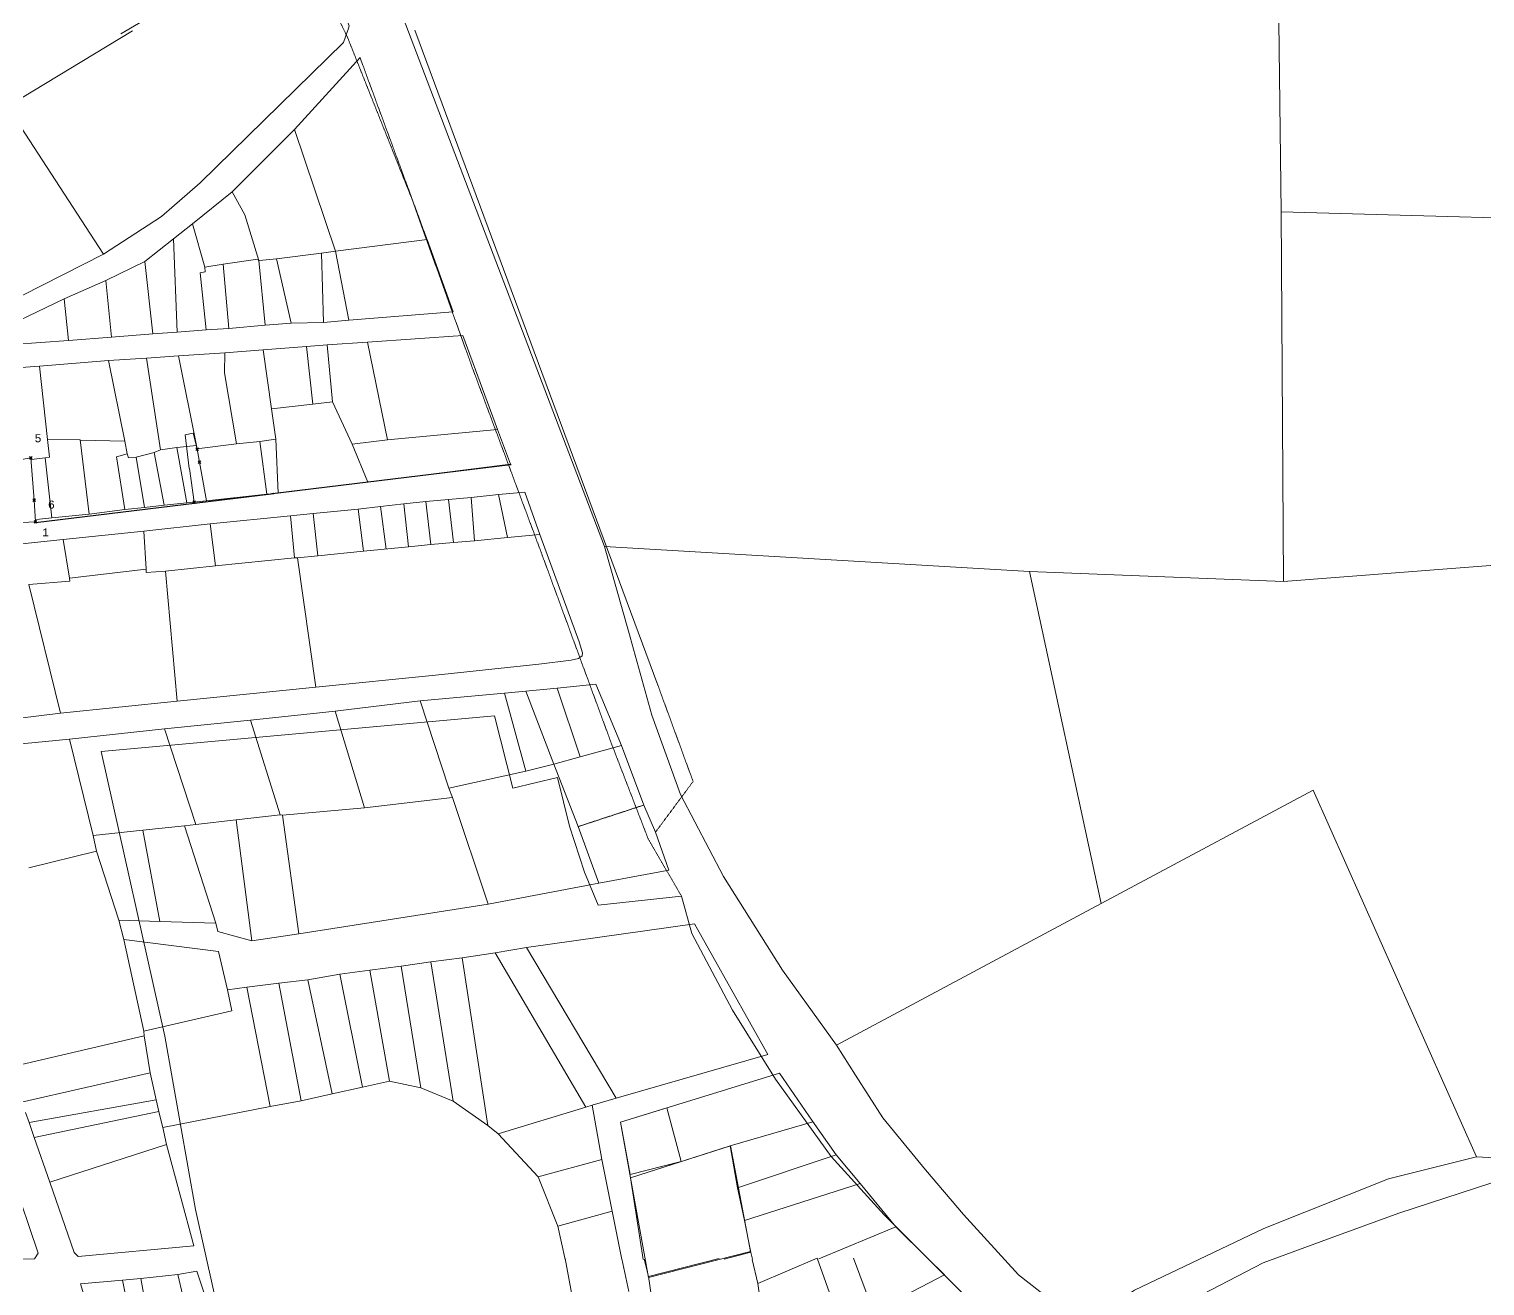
# Model space of a CAD drawing. Header units: millimetres. Extents: x 611710 to 616703, y 1316651 to 1320618.
# Drawn here: x 615096 to 615641, y 1318449 to 1318921 of the extents above; entities that cross this region are included whole.
import ezdxf

# ---------------------------------------------------------------- set-up
doc = ezdxf.new("R2010")
doc.units = ezdxf.units.MM
doc.header["$PDMODE"] = 35
doc.header["$PDSIZE"] = 0.5
doc.linetypes.add('HIDDEN', pattern=[0.375, 0.25, -0.125])
for name, color, linetype in [('2', 7, 'Continuous'), ('3', 7, 'Continuous'), ('CVL_CUADCON_LIN', 8, 'Continuous'), ('CVL_CUADCON_TIT', 1, 'Continuous'), ('CVL_PUNTO', 250, 'Continuous'), ('CVL_PUNTO_NUM', 2, 'Continuous')]:
    doc.layers.add(name, color=color, linetype=linetype)
doc.styles.add('MONOTXT4', font='Monotxt4.shx')
doc.styles.add('ROMANS', font='ROMANS', dxfattribs={"height": 0.2})
doc.dimstyles.new('STANDARD$0', dxfattribs={"dimtxt": 0.6, "dimasz": 0.5, "dimexe": 0.125, "dimexo": 0.000625, "dimgap": 0.0625, "dimtad": 0, "dimzin": 1, "dimdsep": 46, "dimtxsty": 'ROMANS', "dimblk1": 'ARCHTICK', "dimblk2": 'ARCHTICK', "dimsah": 1, "dimcen": 2.5, "dimclrd": 1, "dimclre": 1, "dimclrt": 30, "dimaunit": 1, "dimadec": 0, "dimazin": 0, "dimtfac": 1, "dimtix": 1, "dimtofl": 0, "dimtmove": 1, "dimatfit": 3, "dimldrblk": 'ARCHTICK', "dimfxl": 1, "dimtolj": 1, "dimtzin": 1, "dimarcsym": 0})

# ---------------------------------------------------------------- blocks, each defined once
blk = doc.blocks.new('_ARCHTICK')
at = {"color": 0, "linetype": 'ByBlock', "const_width": 0.15}
blk.add_lwpolyline([(-0.5, -0.5), (0.5, 0.5)], dxfattribs=at)
blk = doc.blocks.new('*D366')
at = {"layer": 'CVL_CUADCON_TIT', "color": 1, "lineweight": -2, "ltscale": 0.5, "transparency": 16777216}
for p, q in [((615276.2, 1318757.23), (615187.92, 1318746.52)), ((615276.16, 1318757.51), (615276.21, 1318757.11)), ((615098.2, 1318735.62), (615186.47, 1318746.34)), ((615098.16, 1318735.9), (615098.21, 1318735.5))]:
    blk.add_line(p, q, dxfattribs=at)
at = {"layer": 'Defpoints', "color": 0, "lineweight": 9, "ltscale": 0.5, "transparency": 16777216}
for p in [(615276.16, 1318757.51), (615276.2, 1318757.23), (615098.16, 1318735.9)]:
    blk.add_point(p, dxfattribs=at)
at = {"layer": 'CVL_CUADCON_TIT', "color": 1, "lineweight": -2, "ltscale": 0.5, "transparency": 16777216, "xscale": 0.5, "yscale": 0.5, "zscale": 0.5}
for p, rotation in [((615276.2, 1318757.23), 6.920726994526293), ((615098.2, 1318735.62), 186.9207269945263)]:
    blk.add_blockref('_ARCHTICK', p, dxfattribs=dict(at, rotation=rotation))
at = {"layer": 'CVL_CUADCON_TIT', "color": 30, "lineweight": 0, "ltscale": 0.5, "transparency": 16777216, "insert": (615187.2, 1318746.43), "char_height": 0.2, "attachment_point": 5, "rotation": 6.9207, "style": 'ROMANS'}
blk.add_mtext('\\A1;179.31m.', dxfattribs=at)

msp = doc.modelspace()

# ---------------------------------------------------------------- linework, layer by layer
at = {"color": 1, "lineweight": 0, "flags": 128}
for points in [[(615157.17384, 1318769.04799), (615154.23865, 1318768.42782)], [(615157.17384, 1318769.04799), (615158.69481, 1318763.06839)], [(615155.71065, 1318755.85385), (615154.23865, 1318768.42782)], [(615155.71065, 1318755.85385), (615155.81018, 1318755.86355)], [(615157.55365, 1318743.23332), (615155.81018, 1318755.86355)]]:
    msp.add_lwpolyline(points, dxfattribs=at)
msp.add_lwpolyline([(615162.27682, 1318743.73746), (615157.55365, 1318743.23332), (615155.81018, 1318755.86355), (615155.71065, 1318755.85385), (615154.23865, 1318768.42782), (615157.17384, 1318769.04799), (615158.69481, 1318763.06839)], close=True, dxfattribs=at)
at = {"color": 1, "lineweight": 0}
msp.add_lwpolyline([(615317.36382, 1318510.78946), (615334.75472, 1318516.15566), (615340.10552, 1318496.10746), (615320.98142, 1318491.17476)], close=True, dxfattribs=at)
for p in [(615158.69481, 1318763.06839), (615159.59669, 1318758.20125), (615157.55365, 1318743.23332)]:
    msp.add_point(p, dxfattribs=at)
at = {"layer": '2', "color": 1, "linetype": 'Continuous', "lineweight": 0}
for p, q in [((615130.09382, 1318918.74345), (615201.42277, 1318960.64465)), ((615311.44282, 1318726.62646), (615235.95882, 1318924.78246)), ((615134.45982, 1318919.81546), (615087.59482, 1318891.46546)), ((615240.30382, 1318920.17246), (615331.38482, 1318674.57346)), ((615219.76782, 1318909.83346), (615195.26882, 1318882.86046)), ((615087.59482, 1318891.46546), (615123.61482, 1318836.13846)), ((615195.26882, 1318882.86046), (615171.82282, 1318859.54946)), ((615195.26882, 1318882.86046), (615210.55482, 1318837.30446)), ((615171.82282, 1318859.54946), (615156.92282, 1318847.50046)), ((615565.93782, 1318713.48546), (615565.02082, 1318851.98046)), ((615156.92282, 1318847.50046), (615149.87782, 1318841.88346)), ((615161.56482, 1318831.26346), (615156.92282, 1318847.50046)), ((615149.87782, 1318841.88346), (615139.08282, 1318833.45746)), ((615149.87782, 1318841.88346), (615151.18982, 1318806.88746)), ((615210.55482, 1318837.30446), (615244.90882, 1318841.60946)), ((615188.49982, 1318834.47146), (615182.09682, 1318833.73446)), ((615205.32182, 1318836.52046), (615188.49982, 1318834.47146)), ((615188.49982, 1318834.47146), (615193.98782, 1318810.26146)), ((615210.55482, 1318837.30446), (615205.32182, 1318836.52046)), ((615205.32182, 1318836.52046), (615206.08782, 1318810.56546)), ((615210.55482, 1318837.30446), (615215.54182, 1318811.46746)), ((615139.08282, 1318833.45746), (615124.46782, 1318826.33746)), ((615139.08282, 1318833.45746), (615142.09082, 1318806.24146)), ((615168.52582, 1318832.40846), (615161.56482, 1318831.26346)), ((615168.52582, 1318832.40846), (615170.65782, 1318808.33846)), ((615181.84182, 1318833.83446), (615184.17782, 1318809.56146)), ((615124.46782, 1318826.33746), (615108.88682, 1318819.41546)), ((615124.46782, 1318826.33746), (615126.58782, 1318805.06046)), ((615108.88682, 1318819.41546), (615110.47582, 1318803.77546)), ((615151.18982, 1318806.88746), (615162.16882, 1318807.74546)), ((615162.16882, 1318807.74546), (615170.65782, 1318808.33846)), ((615170.65782, 1318808.33846), (615184.17782, 1318809.56146)), ((615184.17782, 1318809.56146), (615193.98782, 1318810.26146)), ((615193.98782, 1318810.26146), (615206.08782, 1318810.56546)), ((615206.08782, 1318810.56546), (615215.54182, 1318811.46746)), ((615110.47582, 1318803.77546), (615126.58782, 1318805.06046)), ((615126.58782, 1318805.06046), (615142.09082, 1318806.24146)), ((615142.09082, 1318806.24146), (615151.18982, 1318806.88746)), ((615183.50382, 1318800.26246), (615199.76882, 1318801.49746)), ((615199.76882, 1318801.49746), (615207.44382, 1318802.18846)), ((615199.76882, 1318801.49746), (615202.09382, 1318779.91646)), ((615207.44382, 1318802.18846), (615222.59182, 1318803.21546)), ((615207.44382, 1318802.18846), (615209.46282, 1318780.86046)), ((615222.59182, 1318803.21546), (615230.06282, 1318766.56846)), ((615099.63382, 1318794.18146), (615125.50482, 1318796.31846)), ((615125.50482, 1318796.31846), (615139.73782, 1318797.23946)), ((615125.50482, 1318796.31846), (615131.67882, 1318766.06646)), ((615139.68782, 1318797.23946), (615151.78582, 1318798.00046)), ((615139.73782, 1318797.23946), (615144.96282, 1318762.86946)), ((615151.78582, 1318798.00046), (615169.11882, 1318799.13746)), ((615169.11882, 1318799.13746), (615168.99682, 1318791.66946)), ((615169.11882, 1318799.13746), (615183.45282, 1318800.26246)), ((615183.50382, 1318800.26246), (615186.56382, 1318778.23746)), ((615079.04782, 1318792.62446), (615099.63382, 1318794.18146)), ((615099.63382, 1318794.18146), (615102.59282, 1318766.76146)), ((615168.99682, 1318791.66946), (615173.42682, 1318765.06746)), ((615186.56382, 1318778.23746), (615202.09382, 1318779.91646)), ((615202.09382, 1318779.91646), (615209.46282, 1318780.86046)), ((615209.46282, 1318780.86046), (615216.79782, 1318764.99046)), ((615186.56382, 1318778.23746), (615188.16482, 1318766.80446)), ((615230.06282, 1318766.56846), (615271.28182, 1318770.44446)), ((615114.84682, 1318766.55746), (615102.59282, 1318766.76146)), ((615114.84682, 1318766.55746), (615118.26482, 1318738.73246)), ((615131.67882, 1318766.06646), (615114.84682, 1318766.50646)), ((615151.11182, 1318763.65646), (615144.96282, 1318762.86946)), ((615151.11182, 1318763.65646), (615154.85682, 1318742.94546)), ((615158.42982, 1318764.49846), (615162.27682, 1318743.73746)), ((615173.42682, 1318765.06746), (615158.67082, 1318763.19846)), ((615173.42682, 1318765.06746), (615182.17682, 1318765.94746)), ((615182.17682, 1318765.94746), (615188.16482, 1318766.80446)), ((615182.17682, 1318765.94746), (615184.89282, 1318746.16646)), ((615188.16482, 1318766.80446), (615189.06082, 1318746.64046)), ((615216.79782, 1318764.99046), (615230.06282, 1318766.56846)), ((615216.79782, 1318764.99046), (615222.70382, 1318750.73946)), ((615101.75682, 1318759.79846), (615096.61441, 1318759.16378)), ((615101.75682, 1318759.79846), (615104.28882, 1318737.30446)), ((615135.87182, 1318760.14046), (615142.67882, 1318761.79346)), ((615135.87182, 1318760.14046), (615138.94882, 1318741.25446)), ((615144.96282, 1318762.86946), (615142.67882, 1318761.79346)), ((615142.67882, 1318761.79346), (615146.41982, 1318742.09846)), ((615222.70382, 1318750.73946), (615189.06082, 1318746.64046)), ((615146.41982, 1318742.09846), (615138.94882, 1318741.25446)), ((615154.85682, 1318742.94546), (615146.41982, 1318742.09846)), ((615162.27682, 1318743.73746), (615154.85682, 1318742.94546)), ((615184.89282, 1318746.16646), (615162.27682, 1318743.73746)), ((615189.06082, 1318746.64046), (615184.89282, 1318746.16646)), ((615219.01782, 1318740.63246), (615227.48982, 1318741.52946)), ((615227.48982, 1318741.52946), (615236.16382, 1318742.53346)), ((615227.48982, 1318741.52946), (615229.52982, 1318725.63846)), ((615236.16382, 1318742.53346), (615244.48282, 1318743.42746)), ((615236.16382, 1318742.53346), (615237.95282, 1318726.45846)), ((615244.48282, 1318743.42746), (615252.90682, 1318744.22146)), ((615244.48282, 1318743.42746), (615246.27382, 1318727.30146)), ((615252.90682, 1318744.22146), (615261.48582, 1318744.91846)), ((615252.90682, 1318744.22146), (615254.85082, 1318728.09946)), ((615261.48582, 1318744.91846), (615271.62982, 1318746.10646)), ((615261.48582, 1318744.91846), (615262.71982, 1318728.67846)), ((615271.62982, 1318746.10646), (615274.99782, 1318729.96446)), ((615104.28882, 1318737.30446), (615098.49446, 1318736.70374)), ((615118.26482, 1318738.73246), (615104.28882, 1318737.30446)), ((615131.63082, 1318740.41246), (615118.26482, 1318738.73246)), ((615138.94882, 1318741.25446), (615131.63082, 1318740.41246)), ((615163.55882, 1318735.09546), (615193.75082, 1318738.04546)), ((615193.75082, 1318738.04546), (615202.22182, 1318738.99346)), ((615195.17682, 1318722.31846), (615193.75082, 1318738.04546)), ((615202.22182, 1318738.99346), (615219.01782, 1318740.63246)), ((615203.95582, 1318723.12046), (615202.22182, 1318738.99346)), ((615221.10682, 1318724.81846), (615219.01782, 1318740.63246)), ((615565.93782, 1318713.48546), (615895.56882, 1318739.04546)), ((615108.56482, 1318729.26446), (615138.70382, 1318732.31446)), ((615138.70382, 1318732.31446), (615163.55882, 1318735.09546)), ((615139.63582, 1318718.15246), (615138.70382, 1318732.31446)), ((615165.54482, 1318719.33046), (615163.55882, 1318735.09546)), ((615274.99782, 1318729.96446), (615287.22782, 1318731.09746)), ((615092.99082, 1318727.60146), (615108.56482, 1318729.26446)), ((615110.87782, 1318714.77746), (615108.56482, 1318729.26446)), ((615221.10682, 1318724.81846), (615237.95282, 1318726.45846)), ((615237.95282, 1318726.45846), (615246.27382, 1318727.30146)), ((615246.27382, 1318727.30146), (615254.85082, 1318728.09946)), ((615254.85082, 1318728.09946), (615262.71982, 1318728.67846)), ((615262.71982, 1318728.67846), (615274.99782, 1318729.96446)), ((615311.44282, 1318726.62646), (615470.64382, 1318717.24346)), ((615165.54482, 1318719.33046), (615195.17682, 1318722.31846)), ((615195.17682, 1318722.31846), (615196.34482, 1318722.39446)), ((615196.29382, 1318722.39346), (615203.95582, 1318723.12046)), ((615196.34482, 1318722.39446), (615203.24682, 1318673.84846)), ((615203.95582, 1318723.12046), (615221.10682, 1318724.81846)), ((615110.87782, 1318714.77746), (615139.63582, 1318718.15246)), ((615146.82382, 1318717.39546), (615165.54482, 1318719.33046)), ((615146.82382, 1318717.39546), (615151.18882, 1318668.59046)), ((615470.64382, 1318717.24346), (615497.55182, 1318592.76346)), ((615470.64382, 1318717.24346), (615565.93782, 1318713.48546)), ((615095.62682, 1318712.30746), (615107.50382, 1318664.17546)), ((615203.24682, 1318673.84846), (615151.18882, 1318668.59046)), ((615242.26782, 1318668.70546), (615273.93582, 1318671.58546)), ((615273.93582, 1318671.58546), (615281.90382, 1318672.31946)), ((615273.93582, 1318671.58546), (615281.92382, 1318642.37946)), ((615281.90382, 1318672.31946), (615293.72582, 1318673.49346)), ((615281.90382, 1318672.31946), (615292.44082, 1318645.05046)), ((615293.72582, 1318673.49346), (615302.34782, 1318647.70746)), ((615151.18882, 1318668.59046), (615107.50382, 1318664.17546)), ((615210.46982, 1318664.85746), (615242.26782, 1318668.70546)), ((615253.03082, 1318636.00246), (615242.26782, 1318668.70546)), ((615107.50382, 1318664.17546), (615074.03182, 1318660.08746)), ((615146.54282, 1318658.22046), (615178.75982, 1318661.56946)), ((615178.75982, 1318661.56946), (615210.46982, 1318664.85746)), ((615178.75982, 1318661.56946), (615189.84282, 1318625.97546)), ((615210.46982, 1318664.85746), (615221.41382, 1318628.65046)), ((615089.00882, 1318652.28246), (615110.82882, 1318654.38746)), ((615110.82882, 1318654.38746), (615146.54282, 1318658.22046)), ((615119.73582, 1318618.28846), (615110.82882, 1318654.38746)), ((615146.54282, 1318658.22046), (615158.19082, 1318622.38446)), ((615302.34782, 1318647.70746), (615317.76182, 1318651.95946)), ((615317.76182, 1318651.95946), (615326.10082, 1318629.67446)), ((615281.92382, 1318642.37946), (615292.44082, 1318645.05046)), ((615292.44082, 1318645.05046), (615302.34782, 1318647.70746)), ((615292.44082, 1318645.05046), (615301.51782, 1318621.61246)), ((615253.03082, 1318636.00246), (615281.97482, 1318642.38146)), ((615221.41382, 1318628.65046), (615254.38082, 1318632.52446)), ((615254.38082, 1318632.52446), (615253.03082, 1318636.00246)), ((615254.38082, 1318632.52446), (615267.80182, 1318592.50846)), ((615190.70782, 1318625.94346), (615221.41382, 1318628.65046)), ((615326.10082, 1318629.67446), (615330.51482, 1318619.54846)), ((615138.40382, 1318620.32446), (615153.97982, 1318621.93646)), ((615153.97982, 1318621.93646), (615158.19082, 1318622.38446)), ((615153.97982, 1318621.93646), (615165.69482, 1318585.39046)), ((615158.19082, 1318622.38446), (615173.40782, 1318624.14146)), ((615173.40782, 1318624.14146), (615189.84282, 1318625.97546)), ((615173.40782, 1318624.14146), (615179.27082, 1318578.77446)), ((615189.84282, 1318625.97546), (615190.70782, 1318625.94346)), ((615190.70782, 1318625.94346), (615196.85682, 1318581.44746)), ((615301.51782, 1318621.61246), (615309.27282, 1318600.38146)), ((615119.73582, 1318618.28846), (615138.40382, 1318620.32446)), ((615121.03782, 1318612.47146), (615119.73582, 1318618.28846)), ((615138.40382, 1318620.32446), (615144.72782, 1318586.04946)), ((615095.65182, 1318606.17046), (615121.03782, 1318612.47146)), ((615129.40882, 1318586.52646), (615121.03782, 1318612.47146)), ((615309.27282, 1318600.38146), (615267.80182, 1318592.50846)), ((615267.80182, 1318592.50846), (615196.85682, 1318581.44746)), ((615398.32482, 1318539.67146), (615497.55182, 1318592.76346)), ((615131.25282, 1318579.24746), (615129.40882, 1318586.52646)), ((615144.72782, 1318586.04946), (615129.40882, 1318586.52646)), ((615165.69482, 1318585.39046), (615144.72782, 1318586.04946)), ((615166.52682, 1318582.35846), (615165.69482, 1318585.39046)), ((615138.74782, 1318544.89646), (615131.25282, 1318579.24746)), ((615179.27082, 1318578.77446), (615166.52682, 1318582.35846)), ((615196.85682, 1318581.44746), (615179.27082, 1318578.77446)), ((615246.32382, 1318570.94246), (615258.08782, 1318572.42046)), ((615258.08782, 1318572.42046), (615270.40182, 1318574.36746)), ((615258.08782, 1318572.42046), (615267.65482, 1318509.59746)), ((615270.40182, 1318574.36746), (615282.15582, 1318576.30246)), ((615270.40182, 1318574.36746), (615304.36782, 1318516.50246)), ((615282.15582, 1318576.30246), (615315.83682, 1318519.80346)), ((615212.25482, 1318566.28146), (615223.40882, 1318567.79646)), ((615223.40882, 1318567.79646), (615235.17182, 1318569.32546)), ((615223.40882, 1318567.79646), (615230.81482, 1318526.17546)), ((615235.17182, 1318569.32546), (615246.32382, 1318570.94246)), ((615235.17182, 1318569.32546), (615242.61782, 1318523.73946)), ((615246.32382, 1318570.94246), (615254.73182, 1318518.76946)), ((615170.12682, 1318560.47846), (615177.32682, 1318561.39846)), ((615177.32682, 1318561.39846), (615189.39582, 1318562.93346)), ((615177.32682, 1318561.39846), (615186.12582, 1318516.65546)), ((615189.39582, 1318562.93346), (615200.24882, 1318564.23946)), ((615189.39582, 1318562.93346), (615197.72082, 1318518.89246)), ((615200.24882, 1318564.23946), (615212.25482, 1318566.28146)), ((615200.24882, 1318564.23946), (615209.30782, 1318521.48446)), ((615212.25482, 1318566.28146), (615220.69382, 1318523.97046)), ((615170.12682, 1318560.47846), (615171.78082, 1318552.58446)), ((615171.78082, 1318552.58446), (615138.74782, 1318544.89646)), ((615088.70582, 1318531.49746), (615138.88782, 1318543.22146)), ((615138.88782, 1318543.22146), (615138.74782, 1318544.89646)), ((615141.08382, 1318529.39246), (615138.88782, 1318543.22146)), ((615092.92182, 1318518.32346), (615141.08382, 1318529.39246)), ((615143.39882, 1318519.27746), (615141.08382, 1318529.39246)), ((615220.69382, 1318523.97046), (615209.30782, 1318521.48446)), ((615230.81482, 1318526.17546), (615220.69382, 1318523.97046)), ((615242.61782, 1318523.73946), (615230.81482, 1318526.17546)), ((615254.73182, 1318518.76946), (615242.61782, 1318523.73946)), ((615095.79182, 1318510.65946), (615143.39882, 1318519.27746)), ((615144.31282, 1318514.87446), (615143.39882, 1318519.27746)), ((615197.72082, 1318518.89246), (615186.12582, 1318516.65546)), ((615209.30782, 1318521.48446), (615197.72082, 1318518.89246)), ((615267.65482, 1318509.59746), (615254.73182, 1318518.76946)), ((615315.83682, 1318519.80346), (615306.84382, 1318517.16646)), ((615094.35582, 1318514.51646), (615095.79182, 1318510.65946)), ((615097.64582, 1318505.15946), (615144.31282, 1318514.87446)), ((615145.92682, 1318508.75946), (615144.31282, 1318514.87446)), ((615186.12582, 1318516.65546), (615145.92582, 1318508.81046)), ((615304.36782, 1318516.50246), (615271.54082, 1318506.42946)), ((615306.84382, 1318517.16646), (615304.36782, 1318516.50246)), ((615306.84382, 1318517.16646), (615310.40882, 1318496.86146)), ((615095.79182, 1318510.65946), (615097.64582, 1318505.15946)), ((615147.29182, 1318502.43546), (615145.92582, 1318508.81046)), ((615271.54082, 1318506.42946), (615267.65482, 1318509.59746)), ((615317.36382, 1318510.78946), (615321.19282, 1318490.03146)), ((615358.52882, 1318501.93846), (615389.43682, 1318511.02446)), ((615389.31482, 1318511.19746), (615398.19582, 1318498.58246)), ((615097.64582, 1318505.15946), (615103.57282, 1318488.31146)), ((615103.57282, 1318488.31146), (615147.29182, 1318502.43546)), ((615271.54082, 1318506.42946), (615286.55182, 1318490.39046)), ((615321.20182, 1318489.97546), (615358.52882, 1318501.93846)), ((615358.52882, 1318501.93846), (615361.30082, 1318486.28546)), ((615286.55182, 1318490.39046), (615310.40882, 1318496.86146)), ((615310.40882, 1318496.86146), (615314.30782, 1318477.47746)), ((615361.30082, 1318486.28546), (615398.19582, 1318498.58246)), ((615398.19582, 1318498.58246), (615407.28982, 1318487.80146)), ((615286.55182, 1318490.39046), (615293.88982, 1318471.89646)), ((615321.19282, 1318490.03146), (615325.91382, 1318459.41646)), ((615361.30082, 1318486.28546), (615363.86982, 1318473.93846)), ((615363.86982, 1318473.93846), (615407.28982, 1318487.80146)), ((615407.28982, 1318487.80146), (615420.57582, 1318471.62346)), ((615293.88982, 1318471.89646), (615314.30782, 1318477.47746)), ((615314.30782, 1318477.47746), (615317.90482, 1318459.39046)), ((615293.88982, 1318471.89646), (615296.68582, 1318459.32346)), ((615363.86982, 1318473.93846), (615366.22682, 1318461.99346)), ((615420.57582, 1318471.62346), (615391.73282, 1318459.62446)), ((615420.57582, 1318471.62346), (615432.58782, 1318459.75446)), ((615097.81682, 1318459.66846), (615060.9158, 1318458.92161)), ((615296.63482, 1318459.73146), (615300.23182, 1318440.16546)), ((615317.93382, 1318459.58746), (615320.49882, 1318447.35846)), ((615326.27082, 1318459.46446), (615327.89082, 1318453.05346)), ((615327.89082, 1318453.05346), (615354.36982, 1318459.77346)), ((615366.20882, 1318462.08346), (615356.21282, 1318459.51246)), ((615366.22682, 1318461.99346), (615366.85282, 1318459.54546)), ((615366.72882, 1318459.38346), (615368.86482, 1318450.39446)), ((615412.20582, 1318439.76646), (615404.68382, 1318459.85646)), ((615151.51682, 1318453.77146), (615137.67782, 1318452.20046)), ((615158.65582, 1318454.94346), (615151.51682, 1318453.77146)), ((615151.51682, 1318453.77146), (615156.35182, 1318433.36946)), ((615158.65582, 1318454.94346), (615165.09182, 1318435.69246)), ((615327.89082, 1318453.05346), (615330.83682, 1318433.06646)), ((615137.67782, 1318452.20046), (615130.72882, 1318451.59246)), ((615130.72882, 1318451.59246), (615135.64982, 1318427.43546)), ((615137.67782, 1318452.20046), (615141.80582, 1318429.39746)), ((615368.86482, 1318450.39446), (615369.71682, 1318444.22046))]:
    msp.add_line(p, q, dxfattribs=at)
at = {"layer": '2', "color": 1, "linetype": 'HIDDEN', "lineweight": 0}
for p, q in [((615219.76782, 1318909.83346), (615244.90882, 1318841.60946)), ((615301.51782, 1318621.61246), (615326.10082, 1318629.67446))]:
    msp.add_line(p, q, dxfattribs=at)
at = {"layer": '2', "color": 1, "linetype": 'Continuous', "lineweight": 0}
for points in [[(615565.02082, 1318851.98046), (615562.80082, 1319035.18946), (615577.70982, 1319063.58546)], [(615201.03113, 1318960.41459), (615215.69505, 1318921.74419), (615215.22705, 1318920.02019)], [(615123.61482, 1318836.13846), (615145.31882, 1318850.24746), (615159.80882, 1318862.95546), (615213.54282, 1318915.44646), (615215.25182, 1318920.08746)], [(615171.82282, 1318859.54946), (615176.63882, 1318850.87346), (615181.84182, 1318833.83446)], [(615565.02082, 1318851.98046), (615707.56082, 1318847.99146), (615714.48182, 1318779.95946), (615809.89382, 1318787.38546)], [(615009.89182, 1318844.05746), (615002.18382, 1318839.20046), (615002.76182, 1318796.98746), (615031.88882, 1318798.88446), (615045.96282, 1318801.37946), (615062.72582, 1318805.35946), (615123.61482, 1318836.13846)], [(615244.90882, 1318841.60946), (615254.62882, 1318814.52246), (615215.54182, 1318811.46746)], [(615182.09682, 1318833.73446), (615181.84182, 1318833.83446), (615181.43282, 1318834.29046), (615168.52582, 1318832.40846)], [(615161.56482, 1318831.26346), (615161.72482, 1318829.48546), (615159.89582, 1318829.12246), (615162.16882, 1318807.74546)], [(615108.88682, 1318819.41546), (615078.69282, 1318804.86546), (615079.21482, 1318801.56546), (615110.47582, 1318803.77546)], [(615222.59182, 1318803.21546), (615258.27482, 1318805.69746), (615271.28182, 1318770.44446)], [(615151.78582, 1318798.00046), (615158.42982, 1318764.49846), (615151.11182, 1318763.65646)], [(615271.28182, 1318770.44446), (615276.16482, 1318757.50946), (615222.75382, 1318750.73946)], [(615102.59282, 1318766.76146), (615103.33182, 1318760.05846), (615101.75682, 1318759.79846)], [(615131.67882, 1318766.06646), (615132.46082, 1318761.34546), (615128.49982, 1318760.21146), (615131.63082, 1318740.41246)], [(615132.46082, 1318761.34546), (615132.97582, 1318759.77246), (615135.87182, 1318760.14046)], [(615271.62982, 1318746.10646), (615281.52682, 1318746.98446), (615287.22782, 1318731.09746)], [(615287.22782, 1318731.09746), (615301.92582, 1318690.85446), (615303.13882, 1318686.71346), (615303.01182, 1318685.59246), (615301.66082, 1318684.59646), (615298.92782, 1318684.02846), (615286.80682, 1318682.54246), (615248.04882, 1318678.38946), (615203.24682, 1318673.84846)], [(615398.32482, 1318539.67146), (615378.18082, 1318567.85646), (615355.98482, 1318602.90146), (615339.89682, 1318633.63446), (615329.14582, 1318663.35846), (615320.42182, 1318694.86546), (615311.44282, 1318726.62646)], [(615095.67782, 1318712.30946), (615110.95482, 1318713.66046), (615110.87782, 1318714.77746)], [(615139.63582, 1318718.15246), (615139.66482, 1318716.88246), (615146.82382, 1318717.39546)], [(615293.72582, 1318673.49346), (615308.13482, 1318674.97846), (615317.76182, 1318651.95946)], [(615183.36182, 1318386.31946), (615168.27982, 1318432.76846), (615158.07882, 1318478.14446), (615146.62382, 1318543.07546), (615122.72482, 1318649.79946), (615270.13482, 1318663.14546), (615277.06682, 1318636.03046), (615293.78282, 1318640.03046), (615298.32182, 1318621.78346), (615303.86382, 1318604.56446), (615309.09382, 1318592.17046), (615340.25682, 1318595.50546)], [(615497.55182, 1318592.76346), (615577.04482, 1318635.33546), (615638.21882, 1318497.84146)], [(615330.51482, 1318619.54846), (615335.55482, 1318605.32946), (615309.27282, 1318600.38146)], [(615340.25682, 1318595.50546), (615344.10582, 1318581.53146), (615359.42682, 1318552.83046), (615375.50082, 1318526.92746), (615396.40982, 1318497.98146), (615416.28282, 1318476.15046), (615443.79182, 1318448.48546), (615467.47982, 1318425.13546)], [(615282.15582, 1318576.30246), (615345.16682, 1318585.15646), (615372.62482, 1318536.19646), (615315.83682, 1318519.80346)], [(615131.25282, 1318579.24746), (615166.74882, 1318574.84046), (615170.12682, 1318560.47846)], [(615490.56682, 1318434.83046), (615466.63782, 1318453.60446), (615446.00082, 1318476.19546), (615431.72982, 1318492.95146), (615415.67282, 1318512.49946), (615405.46882, 1318528.49846), (615398.32482, 1318539.67146)], [(615317.36382, 1318510.78946), (615377.00482, 1318529.17646), (615389.31482, 1318511.19746)], [(615103.57282, 1318488.31146), (615112.66482, 1318461.97646), (615114.12282, 1318460.48346), (615157.51282, 1318464.48446), (615147.29182, 1318502.43546)], [(615638.21882, 1318497.84146), (615605.22182, 1318489.65646), (615558.53782, 1318471.02946), (615510.08782, 1318447.82346), (615490.56682, 1318434.83046)], [(615656.25582, 1318496.85246), (615638.21882, 1318497.84146)], [(615089.49182, 1318490.29046), (615099.14182, 1318461.78146), (615097.81682, 1318459.66846)], [(615498.20382, 1318428.48746), (615529.15182, 1318443.02346), (615558.31982, 1318458.06546), (615582.42482, 1318466.99846), (615609.06782, 1318476.69846), (615643.58082, 1318487.93646)], [(615368.86482, 1318450.39446), (615391.06282, 1318459.86346), (615400.18482, 1318434.22546)], [(615412.20582, 1318439.76646), (615438.82682, 1318453.59646), (615432.58782, 1318459.75446)], [(615130.72882, 1318451.59246), (615114.95282, 1318450.23246), (615123.02082, 1318424.06346), (615119.74382, 1318422.87546), (615126.18782, 1318407.73646)]]:
    msp.add_lwpolyline(points, dxfattribs=at)
at = {"layer": '2', "color": 1, "linetype": 'HIDDEN', "lineweight": 0}
msp.add_lwpolyline([(615331.38282, 1318674.67546), (615344.61382, 1318638.51846), (615330.51482, 1318619.54846)], dxfattribs=at)
at = {"layer": '3', "color": 1, "linetype": 'HIDDEN', "lineweight": 0}
msp.add_lwpolyline([(615201.61282, 1318944.81146), (615214.89582, 1318917.88746), (615239.19682, 1318856.91746), (615261.46882, 1318794.67446), (615288.08382, 1318723.28646), (615313.93482, 1318652.91346), (615327.75082, 1318617.09346), (615340.25682, 1318595.50546)], dxfattribs=at)
at = {"layer": 'CVL_CUADCON_LIN', "color": 1, "lineweight": 0, "ltscale": 0.5}
msp.add_line((615366.14278, 1318462.39255), (615327.95804, 1318452.68247), dxfattribs=at)
at = {"layer": 'CVL_CUADCON_LIN', "color": 1, "lineweight": 0, "ltscale": 0.5, "flags": 128}
for points in [[(615317.36382, 1318510.78946), (615334.75472, 1318516.15566), (615340.10552, 1318496.10746), (615320.98142, 1318491.17476)], [(615317.36382, 1318510.78946), (615334.75472, 1318516.15566), (615340.10552, 1318496.10746), (615320.98142, 1318491.17476)], [(615327.95804, 1318452.68247), (615321.20183, 1318489.97542), (615358.63122, 1318501.96857), (615366.15079, 1318462.34601)]]:
    msp.add_lwpolyline(points, close=True, dxfattribs=at)
at = {"layer": 'CVL_CUADCON_LIN', "color": 1, "lineweight": 0, "ltscale": 0.5, "const_width": 0.01, "flags": 128}
msp.add_lwpolyline([(615327.95804, 1318452.68247), (615321.20182, 1318489.97546), (615358.62783, 1318501.96748), (615366.15079, 1318462.34601)], close=True, dxfattribs=at)
msp.add_lwpolyline([(615321.20148, 1318489.97535), (615327.95804, 1318452.68247)], dxfattribs=at)
at = {"layer": 'CVL_CUADCON_TIT', "color": 1, "lineweight": 0, "ltscale": 0.5, "flags": 128}
msp.add_lwpolyline([(615098.16499, 1318735.90378), (615090.56499, 1318735.50378), (615089.29499, 1318746.07378), (615088.07499, 1318758.37378), (615096.43499, 1318759.81378), (615097.67499, 1318743.94378)], close=True, dxfattribs=at)
at = {"layer": 'CVL_PUNTO', "color": 1, "lineweight": 0, "ltscale": 0.5}
for p in [(615096.43499, 1318759.81378), (615097.67499, 1318743.94378), (615098.16499, 1318735.90378)]:
    msp.add_point(p, dxfattribs=at)

# ---------------------------------------------------------------- texts
at = {"layer": 'CVL_PUNTO_NUM', "color": 1, "lineweight": 0, "ltscale": 0.5, "style": 'MONOTXT4'}
for s, p in [('5', (615097.79163, 1318765.65839)), ('6', (615102.78066, 1318740.79225)), ('1', (615100.6197, 1318730.42889))]:
    msp.add_text(s, height=3, dxfattribs=at).set_placement(p)

# ---------------------------------------------------------------- dimensions: what is measured, and where the dimension line sits
at = {"layer": 'CVL_CUADCON_TIT', "color": 1, "lineweight": 0, "ltscale": 0.5}
dim = msp.add_aligned_dim(p1=(615098.16499, 1318735.90378), p2=(615276.16482, 1318757.50946), distance=-0.28086, dimstyle='STANDARD$0', override={"dimpost": 'm.', "dimfxl": 31.75}, dxfattribs=at)
dim.commit()
dim.dimension.update_dxf_attribs({"geometry": '*D366', "text_midpoint": (615187.19875, 1318746.42781)})

doc.saveas('drawing.dxf')
